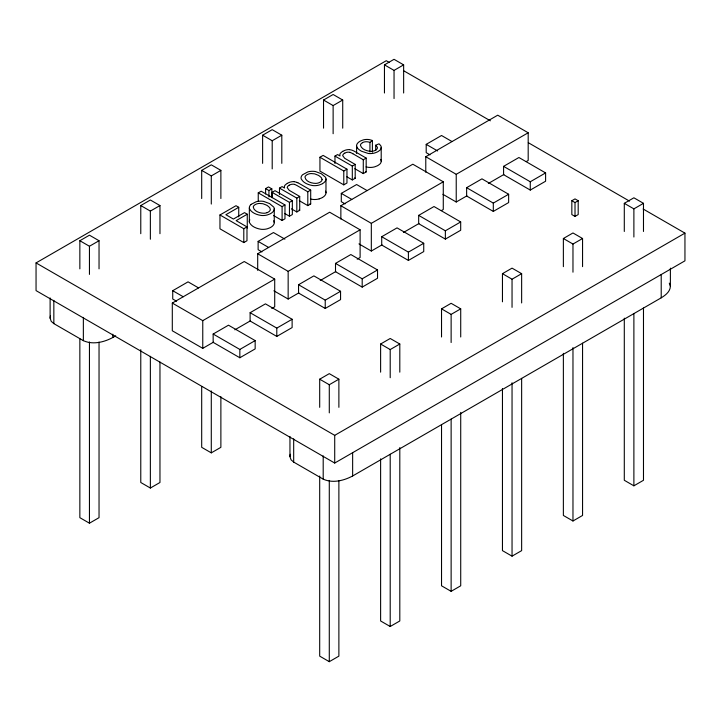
<?xml version="1.0" encoding="UTF-8"?>
<svg xmlns="http://www.w3.org/2000/svg" width="721" height="721" viewBox="0 0 721 721"><rect width="100%" height="100%" fill="white"/><g stroke="black" fill="none" stroke-linecap="round" stroke-linejoin="round"><path stroke-width="1.08" d="M50.119 297.944L50.119 318.186L51.209 321.323L53.841 323.621L83.357 340.663C93.892 345.458 106.357 341.619 115.721 335.824M289.959 436.421L289.959 456.654L291.05 459.8L293.681 462.089L323.197 479.132C332.615 483.521 343.872 480.664 352.641 475.977L661.211 297.827C665.402 295.286 670.233 291.626 670.386 286.264L670.386 268.158M50.119 318.186L50.47 315.771M289.959 456.654L290.311 454.239M369.936 151.978L369.936 142.398L372.387 140.478L369.63 139.676A8.553 4.939 0 0 0 363.303 139.901L360.725 140.892A14.438 8.337 0 0 0 360.022 141.28A12.023 6.94 0 0 0 356.931 144.254A9.301 5.371 0 0 0 357.265 147.679M287.237 183.296L284.966 185.216A8.183 4.723 0 0 0 284.38 186.721L284.534 188.019L282.091 186.604L279.487 188.109L279.487 194.499M342.718 151.266L340.447 153.185A8.183 4.723 0 0 0 339.87 154.691L340.024 155.988L337.572 154.573L334.968 156.078L334.968 163.532M362.51 142.677L361.356 143.515A6.309 3.641 0 0 0 360.446 145.245C361.545 149.454 367.097 151.176 371.045 151.392A6.201 3.578 0 0 0 374.001 150.878L374.884 150.518A8.4 4.849 0 0 0 375.668 150.094L375.866 149.959A6.11 3.524 0 0 0 377.407 147.922A5.227 3.019 0 0 0 377.281 147.111L375.713 145.227L379.039 143.812L380.643 145.552A9.472 5.471 0 0 1 381.175 147.85A9.724 5.615 0 0 1 379.787 150.283L378.345 151.374A14.6 8.427 0 0 1 377.092 152.068L374.704 152.978A9.968 5.759 0 0 1 370.504 153.573L369.954 153.573A9.706 5.606 0 0 1 368.278 153.465L361.726 151.32A17.511 10.112 0 0 1 357.174 147.706M643.114 208.991L684.95 233.135L684.95 260.831L334.715 463.044L36.05 290.608L36.05 262.913L386.285 60.708L389.205 62.394M79.851 268.861L79.851 240.724L89.449 235.181L99.038 240.724L99.038 268.861M140.775 233.694L140.775 205.548L150.365 200.005L159.963 205.548L159.963 233.694M201.691 198.518L201.691 170.372L211.289 164.839L220.878 170.372L220.878 198.518M262.615 163.352L262.615 135.206L272.205 129.663L281.803 135.206L281.803 163.352M323.531 128.176L323.531 100.03L333.129 94.496L342.718 100.03L342.718 128.176M384.455 93.009L384.455 64.863L394.045 59.32L403.643 64.863L403.643 93.009M79.851 240.724L89.449 246.258L99.038 240.724M140.775 205.548L150.365 211.091L159.963 205.548M201.691 170.372L211.289 175.915L220.878 170.372M262.615 135.206L272.205 140.739L281.803 135.206M323.531 100.03L333.129 105.572L342.718 100.03M384.455 64.863L394.045 70.397L403.643 64.863M247.267 228.061L247.267 214.218L236.146 220.635L246.979 226.899L246.979 240.742L243.797 242.58L219.959 228.809L219.959 214.966L236.001 205.71L238.741 207.287L238.741 216.877M258.244 201.384L258.244 192.858L261.137 191.191L284.975 204.953L284.975 218.805L282.091 220.473L273.502 215.516M265.616 193.931L265.616 188.605L268.509 186.937L271.826 188.857L271.826 197.374M319.944 157.241L323.125 155.403L346.963 169.174L346.963 183.017L343.782 184.855L319.944 171.093L319.944 157.241L343.782 171.003L346.963 169.174M238.741 207.287L225.88 214.714L233.397 219.058L244.518 212.632L247.267 214.218M265.616 188.605L268.942 190.524L271.826 188.857M272.114 197.689L272.114 192.363L275.007 190.695L292.347 200.699L292.347 214.552L289.454 216.219L284.642 213.434M219.959 214.966L243.797 228.728L246.979 226.899M258.244 192.858L282.091 206.621L284.975 204.953M272.114 192.363L289.454 202.367L292.347 200.699M279.487 188.109L296.827 198.113L299.711 196.445L299.711 210.298L296.827 211.965L291.41 208.838M294.529 184.45L295.367 184.747A16.421 9.481 0 0 1 297.358 185.757L307.804 191.777L310.697 190.11L310.697 203.953L307.804 205.62L299.323 200.726M334.968 156.078L352.308 166.082L355.201 164.415L355.201 178.267L352.308 179.935L346.891 176.807M352.848 153.717L363.285 159.747L366.178 158.079L366.178 171.922L363.285 173.59L354.804 168.696M176.546 301.207L172.734 299.008L172.734 290.698L188.064 281.848L198.545 287.904M261.939 251.899L258.127 249.7L258.127 241.391L273.457 232.541L284.894 239.147M345.107 203.89L341.294 201.691L341.294 193.381L356.625 184.531L367.106 190.578M430.013 154.862L426.201 152.663L426.201 144.353L441.531 135.503L452.013 141.559M213.452 342.178L202.763 348.351L172.301 330.768L172.301 303.072L244.248 261.525L274.71 279.117L274.71 306.813L271.799 308.489M257.694 270.384L257.694 253.765L329.65 212.226L360.112 229.81L360.112 257.505L357.192 259.19M340.862 219.04L340.862 205.746L412.818 164.208L443.28 181.791L443.28 209.487L441.333 210.613M425.778 172.238L425.778 156.727L497.724 115.189L528.187 132.772L528.187 160.468L526.24 161.585M172.301 303.072L202.763 320.656L274.71 279.117M257.694 253.765L288.157 271.348L360.112 229.81M340.862 205.746L371.324 223.339L443.28 181.791M425.778 156.727L456.231 174.311L528.187 132.772M213.155 334.039L228.485 325.189L255.162 340.591L255.162 348.901L239.841 357.751L213.155 342.349L213.155 334.039L239.841 349.442L255.162 340.591M250.115 312.707L265.445 303.856L292.122 319.259L292.122 327.568L276.792 336.419L250.115 321.007L250.115 312.707L276.792 328.109L292.122 319.259M298.548 284.732L313.878 275.882L340.564 291.293L340.564 299.603L325.234 308.453L298.548 293.041L298.548 284.732L325.234 300.143L340.564 291.293M335.508 263.399L350.839 254.549L377.525 269.951L377.525 278.261L362.194 287.111L335.508 271.709L335.508 263.399L362.194 278.802L377.525 269.951M381.715 236.722L397.046 227.872L423.732 243.274L423.732 251.584L408.401 260.434L381.715 245.032L381.715 236.722L408.401 252.125L423.732 243.274M418.676 215.381L434.006 206.53L460.692 221.942L460.692 230.251L445.362 239.102L418.676 223.69L418.676 215.381L445.362 230.792L460.692 221.942M466.631 187.694L481.961 178.844L508.638 194.255L508.638 202.565L493.308 211.415L466.631 196.004L466.631 187.694L493.308 203.106L508.638 194.255M503.582 166.362L518.913 157.511L545.599 172.914L545.599 181.223L530.268 190.074L503.582 174.671L503.582 166.362L530.268 181.764L545.599 172.914M234.848 329.821L250.403 320.845M273.881 290.806L288.157 299.044L298.855 292.87M320.241 280.523L335.806 271.538M358.95 243.887L371.324 251.034L382.022 244.852M403.409 232.504L418.964 223.528M442.91 194.309L456.231 202.006L466.929 195.833M488.324 183.485L503.88 174.5M571.834 200.735L575.016 198.897L578.188 200.735L578.188 214.579L575.016 216.417L571.834 214.579L571.834 200.735L575.016 202.565L578.188 200.735M319.691 407.338L319.691 379.192L329.29 373.649L338.879 379.192L338.879 407.338M380.616 372.162L380.616 344.016L390.205 338.482L399.804 344.016L399.804 372.162M441.531 336.995L441.531 308.849L451.13 303.307L460.719 308.849L460.719 336.995M502.456 301.82L502.456 273.674L512.045 268.14L521.643 273.674L521.643 302.946M563.371 266.653L563.371 238.507L572.97 232.964L582.559 238.507L582.559 266.653M624.296 231.477L624.296 203.331L633.885 197.797L643.483 203.331L643.483 231.477M79.851 338.663L79.851 517.669L89.449 523.203L99.038 517.669L99.038 342.042M140.775 349.649L140.775 482.493L150.365 488.036L159.963 482.493L159.963 362.032M201.691 386.528L201.691 447.326L211.289 452.86L220.878 447.326L220.878 396.667M319.691 379.192L329.29 384.735L338.879 379.192M380.616 344.016L390.205 349.559L399.804 344.016M441.531 308.849L451.13 314.383L460.719 308.849M502.456 273.674L512.045 279.216L521.643 273.674M563.371 238.507L572.97 244.04L582.559 238.507M624.296 203.331L633.885 208.874L643.483 203.331M36.05 262.913L334.715 435.349L684.95 233.135M319.691 476.013L319.691 656.137L329.29 661.68L338.879 656.137L338.879 480.51M380.616 458.853L380.616 620.97L390.205 626.504L399.804 620.97L399.804 447.597M441.531 424.804L441.531 585.794L451.13 591.337L460.719 585.794L460.719 412.421M502.456 388.511L502.456 550.628L512.045 556.161L521.643 550.628L521.643 378.372M563.371 353.335L563.371 515.452L572.97 520.995L582.559 515.452L582.559 343.205M624.296 318.168L624.296 480.276L633.885 485.819L643.483 480.276L643.483 308.029M267.14 212.641L267.734 212.38A8.183 4.723 0 0 0 268.563 211.92L269.041 211.586A6.543 3.776 0 0 0 270.312 209.676L269.753 207.666L267.599 205.791A19.692 11.365 0 0 0 266.419 205.088L262.895 203.719L259.443 203.421A6.57 3.794 0 0 0 256.144 204.151L255.567 204.422A8.192 4.732 0 0 0 254.774 204.899L254.333 205.251A6.552 3.785 0 0 0 253.26 206.981C253.909 211.55 260.083 213.263 264.12 213.254A6.543 3.776 0 0 0 267.14 212.641M319.16 198.897L321.566 197.969A14.69 8.481 0 0 0 322.476 197.482M310.436 198.996L312.671 199.402A9.706 5.606 0 0 0 314.356 199.51L314.924 199.51A10.202 5.894 0 0 0 319.16 198.897M366.07 166.893L368.278 167.308A9.706 5.606 0 0 0 369.954 167.425L370.504 167.425A9.968 5.759 0 0 0 374.704 166.83L377.092 165.911A14.6 8.427 0 0 0 378.345 165.226L379.787 164.136A9.724 5.615 0 0 0 381.166 161.702A9.472 5.471 0 0 0 380.643 159.395M350.009 152.419L350.848 152.717A16.421 9.481 0 0 1 352.839 153.726M369.936 142.398L368.368 141.947A5.561 3.208 0 0 0 362.456 142.641M297.097 182.44L297.809 182.755M403.796 70.82L490.379 120.804M528.322 142.713L629.496 201.123M426.201 144.353L437.638 150.959M366.178 158.079L354.633 151.419A27.686 15.988 0 0 0 353.29 150.716L352.578 150.41A8.12 4.687 0 0 0 349.523 149.671M355.201 164.415L344.71 158.305L342.691 155.646A6.849 3.956 0 0 1 344.701 153.122M365.511 171.544L366.178 171.922M354.615 177.925L355.201 178.267M341.294 193.381L351.776 199.429M310.697 190.11L299.152 183.449A27.686 15.988 0 0 0 297.809 182.755M299.711 196.445L289.229 190.335L287.21 187.676A6.849 3.956 0 0 1 289.22 185.153M310.03 203.574L310.697 203.953M299.134 209.955L299.711 210.298M258.127 241.391L268.609 247.447M172.734 290.698L183.215 296.755M669.295 283.128L670.386 286.264M273.656 220.779L273.782 220.986A10.094 5.831 0 0 1 273.845 224.357A11.996 6.931 0 0 1 270.754 227.349A14.69 8.481 0 0 1 269.843 227.836L267.428 228.755A10.202 5.894 0 0 1 263.201 229.368L262.633 229.368A9.706 5.606 0 0 1 260.948 229.269C256.622 228.557 251.62 226.745 249.502 222.636A9.517 5.498 0 0 1 249.358 221.212A10.851 6.264 0 0 1 249.826 219.779M661.211 274.566L661.211 297.827M633.885 208.874L633.885 237.02M633.885 313.572L633.885 485.819M575.016 202.565L575.016 216.417M572.97 244.04L572.97 272.187M572.97 347.621L572.97 520.995M530.268 181.764L530.268 190.074M512.045 279.216L512.045 307.362M512.045 382.788L512.045 556.161M493.308 203.106L493.308 211.415M456.231 174.311L456.231 202.006M451.13 314.383L451.13 342.529M451.13 419.09L451.13 591.337M445.362 230.792L445.362 239.102M408.401 252.125L408.401 260.434M394.045 70.397L394.045 98.543M390.205 349.559L390.205 377.705M390.205 454.257L390.205 626.504M381.202 147.336L381.202 161.18M375.713 145.227L375.713 150.554M372.387 140.478L372.387 152.194M371.324 223.339L371.324 251.034M363.285 159.747L363.285 173.59M362.194 278.802L362.194 287.111M356.598 145.957L356.598 153.411M352.641 452.716L352.641 475.977M352.308 166.082L352.308 179.935M343.782 171.003L343.782 184.855M334.715 435.349L334.715 463.044M333.129 105.572L333.129 133.718M329.29 384.735L329.29 412.872M329.29 480.42L329.29 661.68M325.973 178.952L325.973 192.804M325.234 300.143L325.234 308.453M323.197 455.87L323.197 479.132M307.804 191.777L307.804 205.62M296.827 198.113L296.827 211.965M293.681 438.828L293.681 462.089M289.454 202.367L289.454 216.219M288.157 271.348L288.157 299.044M282.091 206.621L282.091 220.473M276.792 328.109L276.792 336.419M274.25 208.82L274.25 222.663M272.205 140.739L272.205 168.885M268.942 190.524L268.942 196.914M249.349 208.081L249.349 221.924M243.797 228.728L243.797 242.58M239.841 349.442L239.841 357.751M211.289 175.915L211.289 204.061M211.289 390.944L211.289 452.86M202.763 320.656L202.763 348.351M150.365 211.091L150.365 239.228M150.365 356.318L150.365 488.036M112.8 334.183L112.8 337.509M89.449 246.258L89.449 274.404M89.449 341.952L89.449 523.203M83.357 317.393L83.357 340.663M53.841 300.351L53.841 323.621M342.926 151.365A8.346 4.822 0 0 1 349.523 149.562M344.809 153.167A4.75 2.74 0 0 1 350.073 152.311M325.522 191.128A10.094 5.831 0 0 1 325.568 194.499A11.996 6.931 0 0 1 322.476 197.482M322.476 183.639A11.996 6.931 0 0 0 325.586 180.647A10.094 5.831 0 0 0 325.522 177.276L321.287 173.698L315.456 171.553A10.274 5.93 0 0 0 312.653 171.301L311.526 171.319A10.283 5.939 0 0 0 307.849 171.913L302.586 174.743A10.851 6.264 0 0 0 301.081 177.501A9.517 5.498 0 0 0 301.225 178.925C303.343 183.035 308.345 184.846 312.671 185.558A9.706 5.606 0 0 0 314.356 185.657L314.924 185.657A10.202 5.894 0 0 0 319.16 185.045L321.566 184.125A14.69 8.481 0 0 0 322.476 183.639M287.445 183.395A8.346 4.822 0 0 1 294.042 181.593M294.042 181.701A8.12 4.687 0 0 1 297.088 182.449M289.328 185.207A4.75 2.74 0 0 1 294.592 184.342M322.062 179.385L322.035 179.817A6.543 3.776 0 0 1 320.773 181.728L320.286 182.062A8.183 4.723 0 0 1 319.457 182.521L318.862 182.774A6.543 3.776 0 0 1 315.852 183.395C311.814 183.404 305.632 181.692 304.983 177.123A6.552 3.785 0 0 1 306.055 175.383L306.506 175.041A8.192 4.732 0 0 1 307.299 174.563L307.867 174.284A6.57 3.794 0 0 1 311.166 173.554L314.626 173.851L318.141 175.23A19.692 11.365 0 0 1 319.322 175.933L321.296 177.573L322.062 179.385M251.133 204.358L250.863 204.611A10.851 6.264 0 0 0 249.358 207.369A9.517 5.498 0 0 0 249.502 208.784C251.62 212.893 256.622 214.705 260.948 215.417A9.706 5.606 0 0 0 262.633 215.525L263.201 215.525A10.202 5.894 0 0 0 267.428 214.912L269.843 213.984A14.69 8.481 0 0 0 270.754 213.497A11.996 6.931 0 0 0 273.863 210.514A10.094 5.831 0 0 0 273.791 207.143L269.564 203.565L263.724 201.42A10.274 5.93 0 0 0 260.921 201.159L259.803 201.186A10.283 5.939 0 0 0 256.126 201.772L251.133 204.358"/></g></svg>
